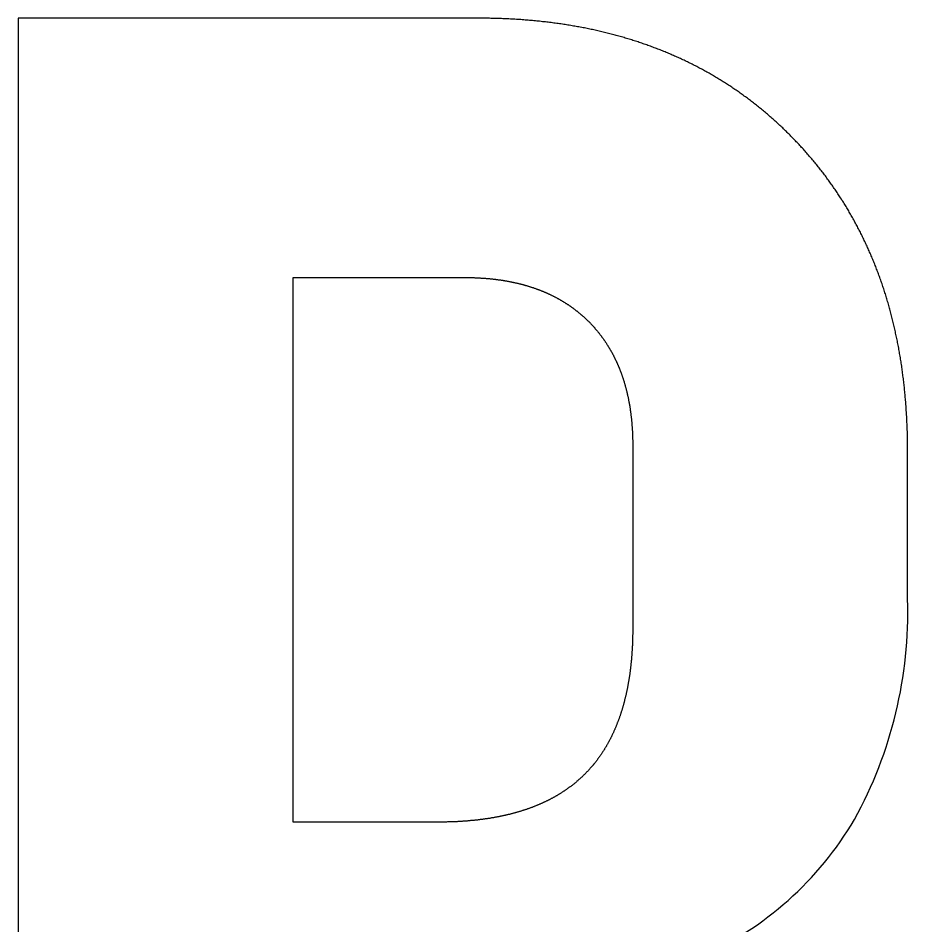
# Model space of a CAD drawing. Header units: millimetres. Extents: x -1211 to 233, y -1153 to 100.
# Drawn here: x -374.64 to -362.39, y -605.46 to -592.96 of the extents above; entities that cross this region are included whole.
import ezdxf

# ---------------------------------------------------------------- set-up
doc = ezdxf.new("R2010")
doc.units = ezdxf.units.MM
doc.layers.get('0').update_dxf_attribs({"lineweight": 25, "true_color": 0xffffff})

msp = doc.modelspace()

# ---------------------------------------------------------------- linework, layer by layer
at = {"color": 5, "true_color": 0x0000ff, "flags": 128}
msp.add_lwpolyline([(-365.246, -605.892, 0.156907), (-363.121, -603.999, 0.134483), (-362.389, -600.964), (-362.389, -598.928), (-362.389, -598.907), (-362.389, -598.885), (-362.389, -598.864), (-362.389, -598.843), (-362.389, -598.822), (-362.39, -598.801), (-362.39, -598.78), (-362.39, -598.759), (-362.391, -598.738), (-362.391, -598.717), (-362.392, -598.697), (-362.392, -598.676), (-362.393, -598.655), (-362.394, -598.634), (-362.394, -598.613), (-362.395, -598.593), (-362.396, -598.572), (-362.397, -598.551), (-362.398, -598.531), (-362.399, -598.51), (-362.4, -598.49), (-362.401, -598.469), (-362.402, -598.449), (-362.403, -598.428), (-362.404, -598.408), (-362.405, -598.388), (-362.407, -598.367), (-362.408, -598.347), (-362.409, -598.327), (-362.411, -598.307), (-362.412, -598.286), (-362.414, -598.266), (-362.416, -598.246), (-362.417, -598.226), (-362.419, -598.206), (-362.421, -598.186), (-362.422, -598.166), (-362.424, -598.146), (-362.426, -598.126), (-362.428, -598.106), (-362.43, -598.086), (-362.432, -598.066), (-362.434, -598.047), (-362.436, -598.027), (-362.438, -598.007), (-362.441, -597.988), (-362.443, -597.968), (-362.445, -597.948), (-362.448, -597.929), (-362.45, -597.909), (-362.453, -597.89), (-362.455, -597.87), (-362.458, -597.851), (-362.46, -597.831), (-362.463, -597.812), (-362.466, -597.792), (-362.469, -597.773), (-362.471, -597.754), (-362.474, -597.735), (-362.477, -597.715), (-362.48, -597.696), (-362.483, -597.677), (-362.486, -597.658), (-362.489, -597.639), (-362.492, -597.62), (-362.496, -597.601), (-362.499, -597.582), (-362.502, -597.563), (-362.506, -597.544), (-362.509, -597.525), (-362.512, -597.506), (-362.516, -597.487), (-362.52, -597.468), (-362.523, -597.45), (-362.527, -597.431), (-362.53, -597.412), (-362.534, -597.394), (-362.538, -597.375), (-362.542, -597.356), (-362.546, -597.338), (-362.55, -597.319), (-362.554, -597.301), (-362.558, -597.282), (-362.562, -597.264), (-362.566, -597.245), (-362.57, -597.227), (-362.574, -597.209), (-362.579, -597.19), (-362.583, -597.172), (-362.587, -597.154), (-362.592, -597.136), (-362.596, -597.118), (-362.601, -597.099), (-362.606, -597.081), (-362.61, -597.063), (-362.615, -597.045), (-362.62, -597.027), (-362.624, -597.009), (-362.629, -596.991), (-362.634, -596.973), (-362.639, -596.956), (-362.644, -596.938), (-362.649, -596.92), (-362.654, -596.902), (-362.659, -596.884), (-362.664, -596.867), (-362.67, -596.849), (-362.675, -596.831), (-362.68, -596.814), (-362.686, -596.796), (-362.691, -596.779), (-362.696, -596.761), (-362.702, -596.744), (-362.708, -596.726), (-362.713, -596.709), (-362.719, -596.692), (-362.725, -596.674), (-362.73, -596.657), (-362.736, -596.64), (-362.742, -596.622), (-362.748, -596.605), (-362.754, -596.588), (-362.76, -596.571), (-362.766, -596.554), (-362.772, -596.537), (-362.778, -596.52), (-362.784, -596.503), (-362.791, -596.486), (-362.797, -596.469), (-362.803, -596.452), (-362.81, -596.435), (-362.816, -596.418), (-362.823, -596.401), (-362.829, -596.385), (-362.836, -596.368), (-362.842, -596.351), (-362.849, -596.335), (-362.856, -596.318), (-362.863, -596.301), (-362.869, -596.285), (-362.876, -596.268), (-362.883, -596.252), (-362.89, -596.235), (-362.897, -596.219), (-362.904, -596.202), (-362.912, -596.186), (-362.919, -596.17), (-362.926, -596.153), (-362.933, -596.137), (-362.941, -596.121), (-362.948, -596.105), (-362.955, -596.089), (-362.963, -596.072), (-362.97, -596.056), (-362.978, -596.04), (-362.986, -596.024), (-362.993, -596.008), (-363.001, -595.992), (-363.009, -595.976), (-363.017, -595.96), (-363.024, -595.945), (-363.032, -595.929), (-363.04, -595.913), (-363.048, -595.897), (-363.056, -595.881), (-363.065, -595.866), (-363.073, -595.85), (-363.081, -595.834), (-363.089, -595.819), (-363.098, -595.803), (-363.106, -595.788), (-363.114, -595.772), (-363.123, -595.757), (-363.131, -595.741), (-363.14, -595.726), (-363.148, -595.711), (-363.157, -595.695), (-363.166, -595.68), (-363.175, -595.665), (-363.183, -595.649), (-363.192, -595.634), (-363.201, -595.619), (-363.21, -595.604), (-363.219, -595.589), (-363.228, -595.574), (-363.237, -595.559), (-363.246, -595.544), (-363.256, -595.529), (-363.265, -595.514), (-363.274, -595.499), (-363.283, -595.484), (-363.293, -595.469), (-363.302, -595.454), (-363.312, -595.44), (-363.321, -595.425), (-363.331, -595.41), (-363.341, -595.395), (-363.35, -595.381), (-363.36, -595.366), (-363.37, -595.352), (-363.38, -595.337), (-363.389, -595.323), (-363.399, -595.308), (-363.409, -595.294), (-363.419, -595.279), (-363.429, -595.265), (-363.44, -595.25), (-363.45, -595.236), (-363.46, -595.222), (-363.47, -595.208), (-363.481, -595.193), (-363.491, -595.179), (-363.501, -595.165), (-363.512, -595.151), (-363.522, -595.137), (-363.533, -595.123), (-363.544, -595.109), (-363.554, -595.095), (-363.565, -595.081), (-363.576, -595.067), (-363.587, -595.053), (-363.597, -595.039), (-363.608, -595.026), (-363.619, -595.012), (-363.63, -594.998), (-363.641, -594.984), (-363.652, -594.971), (-363.664, -594.957), (-363.675, -594.943), (-363.686, -594.93), (-363.697, -594.916), (-363.709, -594.903), (-363.72, -594.889), (-363.732, -594.876), (-363.743, -594.862), (-363.755, -594.849), (-363.766, -594.836), (-363.778, -594.822), (-363.79, -594.809), (-363.801, -594.796), (-363.813, -594.783), (-363.825, -594.769), (-363.837, -594.756), (-363.849, -594.743), (-363.861, -594.73), (-363.873, -594.717), (-363.885, -594.704), (-363.897, -594.691), (-363.909, -594.678), (-363.922, -594.665), (-363.934, -594.652), (-363.946, -594.64), (-363.959, -594.627), (-363.971, -594.614), (-363.983, -594.601), (-363.996, -594.589), (-364.009, -594.576), (-364.021, -594.563), (-364.034, -594.551), (-364.046, -594.538), (-364.059, -594.526), (-364.072, -594.513), (-364.085, -594.501), (-364.098, -594.489), (-364.11, -594.476), (-364.123, -594.464), (-364.136, -594.452), (-364.149, -594.44), (-364.162, -594.428), (-364.175, -594.416), (-364.188, -594.404), (-364.201, -594.392), (-364.214, -594.38), (-364.227, -594.368), (-364.241, -594.356), (-364.254, -594.345), (-364.267, -594.333), (-364.28, -594.321), (-364.294, -594.31), (-364.307, -594.298), (-364.32, -594.287), (-364.334, -594.275), (-364.347, -594.264), (-364.361, -594.252), (-364.374, -594.241), (-364.388, -594.23), (-364.401, -594.219), (-364.415, -594.208), (-364.429, -594.197), (-364.442, -594.186), (-364.456, -594.175), (-364.47, -594.164), (-364.484, -594.153), (-364.497, -594.142), (-364.511, -594.131), (-364.525, -594.12), (-364.539, -594.11), (-364.553, -594.099), (-364.567, -594.088), (-364.581, -594.078), (-364.595, -594.067), (-364.609, -594.057), (-364.623, -594.047), (-364.638, -594.036), (-364.652, -594.026), (-364.666, -594.016), (-364.68, -594.006), (-364.695, -593.995), (-364.709, -593.985), (-364.723, -593.975), (-364.738, -593.965), (-364.752, -593.955), (-364.767, -593.945), (-364.781, -593.936), (-364.796, -593.926), (-364.81, -593.916), (-364.825, -593.906), (-364.839, -593.897), (-364.854, -593.887), (-364.869, -593.878), (-364.883, -593.868), (-364.898, -593.859), (-364.913, -593.849), (-364.928, -593.84), (-364.943, -593.831), (-364.958, -593.821), (-364.973, -593.812), (-364.988, -593.803), (-365.003, -593.794), (-365.018, -593.785), (-365.033, -593.776), (-365.048, -593.767), (-365.063, -593.758), (-365.078, -593.749), (-365.093, -593.74), (-365.109, -593.732), (-365.124, -593.723), (-365.139, -593.714), (-365.154, -593.706), (-365.17, -593.697), (-365.185, -593.689), (-365.201, -593.68), (-365.216, -593.672), (-365.232, -593.663), (-365.247, -593.655), (-365.263, -593.647), (-365.278, -593.639), (-365.294, -593.63), (-365.31, -593.622), (-365.325, -593.614), (-365.341, -593.606), (-365.357, -593.598), (-365.373, -593.59), (-365.389, -593.582), (-365.405, -593.575), (-365.42, -593.567), (-365.436, -593.559), (-365.452, -593.552), (-365.468, -593.544), (-365.484, -593.536), (-365.501, -593.529), (-365.517, -593.521), (-365.533, -593.514), (-365.549, -593.507), (-365.565, -593.499), (-365.582, -593.492), (-365.598, -593.485), (-365.614, -593.478), (-365.63, -593.471), (-365.647, -593.463), (-365.663, -593.456), (-365.68, -593.449), (-365.696, -593.443), (-365.713, -593.436), (-365.729, -593.429), (-365.746, -593.422), (-365.763, -593.415), (-365.779, -593.409), (-365.796, -593.402), (-365.813, -593.396), (-365.829, -593.389), (-365.846, -593.383), (-365.863, -593.376), (-365.88, -593.37), (-365.897, -593.363), (-365.914, -593.357), (-365.931, -593.351), (-365.948, -593.345), (-365.965, -593.339), (-365.982, -593.333), (-365.999, -593.327), (-366.016, -593.321), (-366.033, -593.315), (-366.05, -593.309), (-366.068, -593.303), (-366.085, -593.297), (-366.102, -593.291), (-366.12, -593.286), (-366.137, -593.28), (-366.154, -593.275), (-366.172, -593.269), (-366.189, -593.264), (-366.207, -593.258), (-366.224, -593.253), (-366.242, -593.247), (-366.259, -593.242), (-366.277, -593.237), (-366.295, -593.232), (-366.312, -593.227), (-366.33, -593.221), (-366.348, -593.216), (-366.366, -593.211), (-366.384, -593.207), (-366.402, -593.202), (-366.419, -593.197), (-366.437, -593.192), (-366.455, -593.187), (-366.473, -593.183), (-366.491, -593.178), (-366.509, -593.173), (-366.528, -593.169), (-366.546, -593.164), (-366.564, -593.16), (-366.582, -593.156), (-366.6, -593.151), (-366.619, -593.147), (-366.637, -593.143), (-366.655, -593.138), (-366.674, -593.134), (-366.692, -593.13), (-366.711, -593.126), (-366.729, -593.122), (-366.748, -593.118), (-366.766, -593.114), (-366.785, -593.111), (-366.803, -593.107), (-366.822, -593.103), (-366.841, -593.099), (-366.859, -593.096), (-366.878, -593.092), (-366.897, -593.088), (-366.916, -593.085), (-366.935, -593.082), (-366.954, -593.078), (-366.972, -593.075), (-366.991, -593.072), (-367.01, -593.068), (-367.029, -593.065), (-367.049, -593.062), (-367.068, -593.059), (-367.087, -593.056), (-367.106, -593.053), (-367.125, -593.05), (-367.144, -593.047), (-367.164, -593.044), (-367.183, -593.041), (-367.202, -593.039), (-367.222, -593.036), (-367.241, -593.033), (-367.26, -593.031), (-367.28, -593.028), (-367.299, -593.025), (-367.319, -593.023), (-367.338, -593.021), (-367.358, -593.018), (-367.378, -593.016), (-367.397, -593.014), (-367.417, -593.012), (-367.437, -593.009), (-367.457, -593.007), (-367.476, -593.005), (-367.496, -593.003), (-367.516, -593.001), (-367.536, -592.999), (-367.556, -592.997), (-367.576, -592.996), (-367.596, -592.994), (-367.616, -592.992), (-367.636, -592.991), (-367.656, -592.989), (-367.676, -592.987), (-367.696, -592.986), (-367.717, -592.984), (-367.737, -592.983), (-367.757, -592.982), (-367.777, -592.98), (-367.798, -592.979), (-367.818, -592.978), (-367.839, -592.977), (-367.859, -592.976), (-367.88, -592.974), (-367.9, -592.973), (-367.921, -592.972), (-367.941, -592.972), (-367.962, -592.971), (-367.982, -592.97), (-368.003, -592.969), (-368.024, -592.968), (-368.045, -592.968), (-368.065, -592.967), (-368.086, -592.967), (-368.107, -592.966), (-368.128, -592.966), (-368.149, -592.965), (-368.17, -592.965), (-368.191, -592.964), (-368.212, -592.964), (-368.233, -592.964), (-368.254, -592.964), (-368.275, -592.964), (-368.296, -592.964), (-368.317, -592.964), (-374.639, -592.964), (-374.639, -617.964)], format="xyb", dxfattribs=at)
msp.add_lwpolyline([(-366.175, -601.356), (-366.175, -601.367), (-366.175, -601.378), (-366.175, -601.388), (-366.175, -601.399), (-366.175, -601.409), (-366.175, -601.42), (-366.175, -601.43), (-366.175, -601.44), (-366.175, -601.451), (-366.176, -601.461), (-366.176, -601.472), (-366.176, -601.482), (-366.176, -601.492), (-366.177, -601.503), (-366.177, -601.513), (-366.177, -601.523), (-366.177, -601.534), (-366.178, -601.544), (-366.178, -601.554), (-366.179, -601.564), (-366.179, -601.574), (-366.179, -601.584), (-366.18, -601.595), (-366.18, -601.605), (-366.181, -601.615), (-366.181, -601.625), (-366.182, -601.635), (-366.182, -601.645), (-366.183, -601.655), (-366.184, -601.665), (-366.184, -601.675), (-366.185, -601.685), (-366.186, -601.695), (-366.186, -601.705), (-366.187, -601.714), (-366.188, -601.724), (-366.188, -601.734), (-366.189, -601.744), (-366.19, -601.754), (-366.191, -601.763), (-366.191, -601.773), (-366.192, -601.783), (-366.193, -601.793), (-366.194, -601.802), (-366.195, -601.812), (-366.196, -601.822), (-366.197, -601.831), (-366.198, -601.841), (-366.199, -601.85), (-366.2, -601.86), (-366.201, -601.869), (-366.202, -601.879), (-366.203, -601.888), (-366.204, -601.898), (-366.205, -601.907), (-366.206, -601.917), (-366.207, -601.926), (-366.208, -601.936), (-366.21, -601.945), (-366.211, -601.954), (-366.212, -601.964), (-366.213, -601.973), (-366.215, -601.982), (-366.216, -601.991), (-366.217, -602.001), (-366.218, -602.01), (-366.22, -602.019), (-366.221, -602.028), (-366.223, -602.037), (-366.224, -602.046), (-366.225, -602.056), (-366.227, -602.065), (-366.228, -602.074), (-366.23, -602.083), (-366.231, -602.092), (-366.233, -602.101), (-366.234, -602.11), (-366.236, -602.119), (-366.237, -602.128), (-366.239, -602.137), (-366.241, -602.145), (-366.242, -602.154), (-366.244, -602.163), (-366.246, -602.172), (-366.247, -602.181), (-366.249, -602.19), (-366.251, -602.198), (-366.253, -602.207), (-366.254, -602.216), (-366.256, -602.225), (-366.258, -602.233), (-366.26, -602.242), (-366.262, -602.25), (-366.264, -602.259), (-366.266, -602.268), (-366.267, -602.276), (-366.269, -602.285), (-366.271, -602.293), (-366.273, -602.302), (-366.275, -602.31), (-366.277, -602.319), (-366.279, -602.327), (-366.282, -602.336), (-366.284, -602.344), (-366.286, -602.352), (-366.288, -602.361), (-366.29, -602.369), (-366.292, -602.377), (-366.294, -602.386), (-366.297, -602.394), (-366.299, -602.402), (-366.301, -602.411), (-366.303, -602.419), (-366.306, -602.427), (-366.308, -602.435), (-366.31, -602.443), (-366.313, -602.451), (-366.315, -602.46), (-366.317, -602.468), (-366.32, -602.476), (-366.322, -602.484), (-366.325, -602.492), (-366.327, -602.5), (-366.33, -602.508), (-366.332, -602.516), (-366.335, -602.524), (-366.337, -602.532), (-366.34, -602.539), (-366.342, -602.547), (-366.345, -602.555), (-366.348, -602.563), (-366.35, -602.571), (-366.353, -602.579), (-366.356, -602.586), (-366.358, -602.594), (-366.361, -602.602), (-366.364, -602.609), (-366.367, -602.617), (-366.369, -602.625), (-366.372, -602.632), (-366.375, -602.64), (-366.378, -602.648), (-366.381, -602.655), (-366.384, -602.663), (-366.387, -602.67), (-366.389, -602.678), (-366.392, -602.685), (-366.395, -602.693), (-366.398, -602.7), (-366.401, -602.708), (-366.404, -602.715), (-366.407, -602.722), (-366.411, -602.73), (-366.414, -602.737), (-366.417, -602.744), (-366.42, -602.752), (-366.423, -602.759), (-366.426, -602.766), (-366.429, -602.774), (-366.433, -602.781), (-366.436, -602.788), (-366.439, -602.795), (-366.442, -602.802), (-366.446, -602.809), (-366.449, -602.816), (-366.452, -602.824), (-366.456, -602.831), (-366.459, -602.838), (-366.462, -602.845), (-366.466, -602.852), (-366.469, -602.859), (-366.473, -602.866), (-366.476, -602.873), (-366.48, -602.879), (-366.483, -602.886), (-366.487, -602.893), (-366.49, -602.9), (-366.494, -602.907), (-366.498, -602.914), (-366.501, -602.921), (-366.505, -602.927), (-366.508, -602.934), (-366.512, -602.941), (-366.516, -602.947), (-366.52, -602.954), (-366.523, -602.961), (-366.527, -602.967), (-366.531, -602.974), (-366.535, -602.981), (-366.538, -602.987), (-366.542, -602.994), (-366.546, -603), (-366.55, -603.007), (-366.554, -603.013), (-366.558, -603.02), (-366.562, -603.026), (-366.566, -603.033), (-366.57, -603.039), (-366.574, -603.045), (-366.578, -603.052), (-366.582, -603.058), (-366.586, -603.064), (-366.59, -603.071), (-366.594, -603.077), (-366.598, -603.083), (-366.602, -603.09), (-366.607, -603.096), (-366.611, -603.102), (-366.615, -603.108), (-366.619, -603.114), (-366.623, -603.12), (-366.628, -603.127), (-366.632, -603.133), (-366.636, -603.139), (-366.641, -603.145), (-366.645, -603.151), (-366.649, -603.157), (-366.654, -603.163), (-366.658, -603.169), (-366.662, -603.175), (-366.667, -603.181), (-366.671, -603.186), (-366.676, -603.192), (-366.68, -603.198), (-366.685, -603.204), (-366.689, -603.21), (-366.694, -603.216), (-366.699, -603.221), (-366.703, -603.227), (-366.708, -603.233), (-366.713, -603.239), (-366.717, -603.244), (-366.722, -603.25), (-366.727, -603.256), (-366.731, -603.261), (-366.736, -603.267), (-366.741, -603.272), (-366.746, -603.278), (-366.75, -603.283), (-366.755, -603.289), (-366.76, -603.294), (-366.765, -603.3), (-366.77, -603.305), (-366.775, -603.311), (-366.78, -603.316), (-366.785, -603.322), (-366.79, -603.327), (-366.795, -603.332), (-366.8, -603.338), (-366.805, -603.343), (-366.81, -603.348), (-366.815, -603.353), (-366.82, -603.359), (-366.825, -603.364), (-366.83, -603.369), (-366.835, -603.374), (-366.84, -603.379), (-366.846, -603.384), (-366.851, -603.39), (-366.856, -603.395), (-366.861, -603.4), (-366.867, -603.405), (-366.872, -603.41), (-366.877, -603.415), (-366.883, -603.42), (-366.888, -603.425), (-366.893, -603.43), (-366.899, -603.435), (-366.904, -603.44), (-366.91, -603.445), (-366.915, -603.449), (-366.921, -603.454), (-366.926, -603.459), (-366.932, -603.464), (-366.937, -603.469), (-366.943, -603.473), (-366.948, -603.478), (-366.954, -603.483), (-366.96, -603.488), (-366.965, -603.492), (-366.971, -603.497), (-366.977, -603.502), (-366.982, -603.506), (-366.988, -603.511), (-366.994, -603.515), (-367, -603.52), (-367.005, -603.525), (-367.011, -603.529), (-367.017, -603.534), (-367.023, -603.538), (-367.029, -603.543), (-367.035, -603.547), (-367.041, -603.551), (-367.047, -603.556), (-367.053, -603.56), (-367.059, -603.565), (-367.065, -603.569), (-367.071, -603.573), (-367.077, -603.578), (-367.083, -603.582), (-367.089, -603.586), (-367.095, -603.59), (-367.101, -603.595), (-367.108, -603.599), (-367.114, -603.603), (-367.12, -603.607), (-367.126, -603.611), (-367.132, -603.615), (-367.139, -603.619), (-367.145, -603.624), (-367.151, -603.628), (-367.158, -603.632), (-367.164, -603.636), (-367.17, -603.64), (-367.177, -603.644), (-367.183, -603.648), (-367.19, -603.652), (-367.196, -603.655), (-367.203, -603.659), (-367.209, -603.663), (-367.216, -603.667), (-367.222, -603.671), (-367.229, -603.675), (-367.235, -603.679), (-367.242, -603.682), (-367.249, -603.686), (-367.255, -603.69), (-367.262, -603.694), (-367.269, -603.697), (-367.275, -603.701), (-367.282, -603.705), (-367.289, -603.708), (-367.296, -603.712), (-367.303, -603.716), (-367.309, -603.719), (-367.316, -603.723), (-367.323, -603.726), (-367.33, -603.73), (-367.337, -603.733), (-367.344, -603.737), (-367.351, -603.74), (-367.358, -603.744), (-367.365, -603.747), (-367.372, -603.75), (-367.379, -603.754), (-367.386, -603.757), (-367.393, -603.76), (-367.4, -603.764), (-367.407, -603.767), (-367.414, -603.77), (-367.422, -603.774), (-367.429, -603.777), (-367.436, -603.78), (-367.443, -603.783), (-367.45, -603.786), (-367.458, -603.79), (-367.465, -603.793), (-367.472, -603.796), (-367.48, -603.799), (-367.487, -603.802), (-367.494, -603.805), (-367.502, -603.808), (-367.509, -603.811), (-367.517, -603.814), (-367.524, -603.817), (-367.532, -603.82), (-367.539, -603.823), (-367.547, -603.826), (-367.554, -603.829), (-367.562, -603.832), (-367.569, -603.834), (-367.577, -603.837), (-367.585, -603.84), (-367.592, -603.843), (-367.6, -603.846), (-367.608, -603.848), (-367.615, -603.851), (-367.623, -603.854), (-367.631, -603.857), (-367.639, -603.859), (-367.647, -603.862), (-367.654, -603.865), (-367.662, -603.867), (-367.67, -603.87), (-367.678, -603.872), (-367.686, -603.875), (-367.694, -603.877), (-367.702, -603.88), (-367.71, -603.882), (-367.718, -603.885), (-367.726, -603.887), (-367.734, -603.89), (-367.742, -603.892), (-367.75, -603.895), (-367.758, -603.897), (-367.766, -603.899), (-367.774, -603.902), (-367.783, -603.904), (-367.791, -603.906), (-367.799, -603.908), (-367.807, -603.911), (-367.815, -603.913), (-367.824, -603.915), (-367.832, -603.917), (-367.84, -603.92), (-367.849, -603.922), (-367.857, -603.924), (-367.865, -603.926), (-367.874, -603.928), (-367.882, -603.93), (-367.891, -603.932), (-367.899, -603.934), (-367.908, -603.936), (-367.916, -603.938), (-367.925, -603.94), (-367.933, -603.942), (-367.942, -603.944), (-367.95, -603.946), (-367.959, -603.948), (-367.968, -603.95), (-367.976, -603.951), (-367.985, -603.953), (-367.994, -603.955), (-368.002, -603.957), (-368.011, -603.959), (-368.02, -603.96), (-368.029, -603.962), (-368.037, -603.964), (-368.046, -603.965), (-368.055, -603.967), (-368.064, -603.969), (-368.073, -603.97), (-368.082, -603.972), (-368.091, -603.974), (-368.1, -603.975), (-368.109, -603.977), (-368.118, -603.978), (-368.127, -603.98), (-368.136, -603.981), (-368.145, -603.983), (-368.154, -603.984), (-368.163, -603.986), (-368.172, -603.987), (-368.181, -603.988), (-368.19, -603.99), (-368.2, -603.991), (-368.209, -603.992), (-368.218, -603.994), (-368.227, -603.995), (-368.237, -603.996), (-368.246, -603.997), (-368.255, -603.999), (-368.265, -604), (-368.274, -604.001), (-368.283, -604.002), (-368.293, -604.003), (-368.302, -604.004), (-368.312, -604.006), (-368.321, -604.007), (-368.331, -604.008), (-368.34, -604.009), (-368.35, -604.01), (-368.359, -604.011), (-368.369, -604.012), (-368.378, -604.013), (-368.388, -604.014), (-368.398, -604.015), (-368.407, -604.015), (-368.417, -604.016), (-368.427, -604.017), (-368.436, -604.018), (-368.446, -604.019), (-368.456, -604.02), (-368.466, -604.02), (-368.475, -604.021), (-368.485, -604.022), (-368.495, -604.023), (-368.505, -604.023), (-368.515, -604.024), (-368.525, -604.025), (-368.535, -604.025), (-368.545, -604.026), (-368.555, -604.026), (-368.565, -604.027), (-368.575, -604.028), (-368.585, -604.028), (-368.595, -604.029), (-368.605, -604.029), (-368.615, -604.03), (-368.625, -604.03), (-368.635, -604.03), (-368.645, -604.031), (-368.656, -604.031), (-368.666, -604.032), (-368.676, -604.032), (-368.686, -604.032), (-368.696, -604.033), (-368.707, -604.033), (-368.717, -604.033), (-368.727, -604.033), (-368.738, -604.034), (-368.748, -604.034), (-368.759, -604.034), (-368.769, -604.034), (-368.779, -604.034), (-368.79, -604.035), (-368.8, -604.035), (-368.811, -604.035), (-368.821, -604.035), (-368.832, -604.035), (-368.843, -604.035), (-368.853, -604.035), (-370.853, -604.035), (-370.853, -596.535), (-368.496, -596.535), (-368.487, -596.535), (-368.479, -596.535), (-368.47, -596.535), (-368.461, -596.535), (-368.453, -596.535), (-368.444, -596.535), (-368.436, -596.535), (-368.427, -596.536), (-368.419, -596.536), (-368.41, -596.536), (-368.402, -596.536), (-368.393, -596.536), (-368.385, -596.536), (-368.376, -596.537), (-368.368, -596.537), (-368.36, -596.537), (-368.351, -596.538), (-368.343, -596.538), (-368.334, -596.538), (-368.326, -596.539), (-368.318, -596.539), (-368.309, -596.539), (-368.301, -596.54), (-368.293, -596.54), (-368.285, -596.541), (-368.276, -596.541), (-368.268, -596.542), (-368.26, -596.542), (-368.252, -596.543), (-368.243, -596.543), (-368.235, -596.544), (-368.227, -596.544), (-368.219, -596.545), (-368.211, -596.546), (-368.203, -596.546), (-368.194, -596.547), (-368.186, -596.548), (-368.178, -596.548), (-368.17, -596.549), (-368.162, -596.55), (-368.154, -596.551), (-368.146, -596.551), (-368.138, -596.552), (-368.13, -596.553), (-368.122, -596.554), (-368.114, -596.555), (-368.106, -596.555), (-368.098, -596.556), (-368.09, -596.557), (-368.083, -596.558), (-368.075, -596.559), (-368.067, -596.56), (-368.059, -596.561), (-368.051, -596.562), (-368.043, -596.563), (-368.036, -596.564), (-368.028, -596.565), (-368.02, -596.566), (-368.012, -596.567), (-368.004, -596.568), (-367.997, -596.569), (-367.989, -596.571), (-367.981, -596.572), (-367.974, -596.573), (-367.966, -596.574), (-367.958, -596.575), (-367.951, -596.577), (-367.943, -596.578), (-367.935, -596.579), (-367.928, -596.58), (-367.92, -596.582), (-367.913, -596.583), (-367.905, -596.584), (-367.898, -596.586), (-367.89, -596.587), (-367.883, -596.588), (-367.875, -596.59), (-367.868, -596.591), (-367.86, -596.593), (-367.853, -596.594), (-367.845, -596.596), (-367.838, -596.597), (-367.831, -596.599), (-367.823, -596.6), (-367.816, -596.602), (-367.809, -596.603), (-367.801, -596.605), (-367.794, -596.607), (-367.787, -596.608), (-367.779, -596.61), (-367.772, -596.612), (-367.765, -596.613), (-367.758, -596.615), (-367.75, -596.617), (-367.743, -596.619), (-367.736, -596.62), (-367.729, -596.622), (-367.722, -596.624), (-367.714, -596.626), (-367.707, -596.628), (-367.7, -596.629), (-367.693, -596.631), (-367.686, -596.633), (-367.679, -596.635), (-367.672, -596.637), (-367.665, -596.639), (-367.658, -596.641), (-367.651, -596.643), (-367.644, -596.645), (-367.637, -596.647), (-367.63, -596.649), (-367.623, -596.651), (-367.616, -596.653), (-367.609, -596.655), (-367.602, -596.657), (-367.595, -596.66), (-367.588, -596.662), (-367.582, -596.664), (-367.575, -596.666), (-367.568, -596.668), (-367.561, -596.671), (-367.554, -596.673), (-367.548, -596.675), (-367.541, -596.677), (-367.534, -596.68), (-367.527, -596.682), (-367.521, -596.684), (-367.514, -596.687), (-367.507, -596.689), (-367.5, -596.691), (-367.494, -596.694), (-367.487, -596.696), (-367.481, -596.699), (-367.474, -596.701), (-367.467, -596.704), (-367.461, -596.706), (-367.454, -596.709), (-367.448, -596.711), (-367.441, -596.714), (-367.435, -596.717), (-367.428, -596.719), (-367.422, -596.722), (-367.415, -596.724), (-367.409, -596.727), (-367.402, -596.73), (-367.396, -596.732), (-367.389, -596.735), (-367.383, -596.738), (-367.377, -596.741), (-367.37, -596.743), (-367.364, -596.746), (-367.358, -596.749), (-367.351, -596.752), (-367.345, -596.755), (-367.339, -596.758), (-367.332, -596.76), (-367.326, -596.763), (-367.32, -596.766), (-367.314, -596.769), (-367.307, -596.772), (-367.301, -596.775), (-367.295, -596.778), (-367.289, -596.781), (-367.283, -596.784), (-367.277, -596.787), (-367.27, -596.79), (-367.264, -596.793), (-367.258, -596.796), (-367.252, -596.8), (-367.246, -596.803), (-367.24, -596.806), (-367.234, -596.809), (-367.228, -596.812), (-367.222, -596.815), (-367.216, -596.819), (-367.21, -596.822), (-367.204, -596.825), (-367.198, -596.828), (-367.192, -596.832), (-367.186, -596.835), (-367.18, -596.838), (-367.174, -596.842), (-367.169, -596.845), (-367.163, -596.849), (-367.157, -596.852), (-367.151, -596.855), (-367.145, -596.859), (-367.14, -596.862), (-367.134, -596.866), (-367.128, -596.869), (-367.122, -596.873), (-367.117, -596.876), (-367.111, -596.88), (-367.105, -596.884), (-367.099, -596.887), (-367.094, -596.891), (-367.088, -596.894), (-367.082, -596.898), (-367.077, -596.902), (-367.071, -596.905), (-367.066, -596.909), (-367.06, -596.913), (-367.055, -596.917), (-367.049, -596.92), (-367.043, -596.924), (-367.038, -596.928), (-367.032, -596.932), (-367.027, -596.936), (-367.021, -596.94), (-367.016, -596.943), (-367.011, -596.947), (-367.005, -596.951), (-367, -596.955), (-366.994, -596.959), (-366.989, -596.963), (-366.984, -596.967), (-366.978, -596.971), (-366.973, -596.975), (-366.968, -596.979), (-366.962, -596.983), (-366.957, -596.987), (-366.952, -596.992), (-366.947, -596.996), (-366.941, -597), (-366.936, -597.004), (-366.931, -597.008), (-366.926, -597.012), (-366.92, -597.017), (-366.915, -597.021), (-366.91, -597.025), (-366.905, -597.029), (-366.9, -597.034), (-366.895, -597.038), (-366.89, -597.042), (-366.885, -597.047), (-366.88, -597.051), (-366.875, -597.055), (-366.87, -597.06), (-366.865, -597.064), (-366.86, -597.069), (-366.855, -597.073), (-366.85, -597.077), (-366.845, -597.082), (-366.84, -597.086), (-366.835, -597.091), (-366.83, -597.096), (-366.825, -597.1), (-366.82, -597.105), (-366.815, -597.109), (-366.81, -597.114), (-366.806, -597.119), (-366.801, -597.123), (-366.796, -597.128), (-366.791, -597.133), (-366.786, -597.137), (-366.782, -597.142), (-366.777, -597.147), (-366.772, -597.152), (-366.768, -597.156), (-366.763, -597.161), (-366.758, -597.166), (-366.754, -597.171), (-366.749, -597.176), (-366.744, -597.181), (-366.74, -597.185), (-366.735, -597.19), (-366.731, -597.195), (-366.726, -597.2), (-366.722, -597.205), (-366.717, -597.21), (-366.713, -597.215), (-366.708, -597.22), (-366.704, -597.225), (-366.699, -597.23), (-366.695, -597.235), (-366.691, -597.24), (-366.686, -597.245), (-366.682, -597.25), (-366.677, -597.255), (-366.673, -597.26), (-366.669, -597.265), (-366.665, -597.271), (-366.66, -597.276), (-366.656, -597.281), (-366.652, -597.286), (-366.648, -597.291), (-366.644, -597.296), (-366.639, -597.302), (-366.635, -597.307), (-366.631, -597.312), (-366.627, -597.317), (-366.623, -597.323), (-366.619, -597.328), (-366.615, -597.333), (-366.611, -597.339), (-366.607, -597.344), (-366.603, -597.349), (-366.599, -597.355), (-366.595, -597.36), (-366.591, -597.366), (-366.587, -597.371), (-366.583, -597.376), (-366.579, -597.382), (-366.575, -597.387), (-366.572, -597.393), (-366.568, -597.398), (-366.564, -597.404), (-366.56, -597.409), (-366.556, -597.415), (-366.553, -597.42), (-366.549, -597.426), (-366.545, -597.432), (-366.541, -597.437), (-366.538, -597.443), (-366.534, -597.448), (-366.53, -597.454), (-366.527, -597.46), (-366.523, -597.465), (-366.52, -597.471), (-366.516, -597.477), (-366.513, -597.483), (-366.509, -597.488), (-366.505, -597.494), (-366.502, -597.5), (-366.499, -597.506), (-366.495, -597.511), (-366.492, -597.517), (-366.488, -597.523), (-366.485, -597.529), (-366.481, -597.535), (-366.478, -597.541), (-366.475, -597.547), (-366.471, -597.553), (-366.468, -597.558), (-366.465, -597.564), (-366.462, -597.57), (-366.458, -597.576), (-366.455, -597.582), (-366.452, -597.588), (-366.449, -597.594), (-366.445, -597.6), (-366.442, -597.606), (-366.439, -597.612), (-366.436, -597.619), (-366.433, -597.625), (-366.43, -597.631), (-366.427, -597.637), (-366.424, -597.643), (-366.421, -597.649), (-366.418, -597.655), (-366.415, -597.662), (-366.412, -597.668), (-366.409, -597.674), (-366.406, -597.68), (-366.403, -597.686), (-366.4, -597.693), (-366.397, -597.699), (-366.394, -597.705), (-366.391, -597.712), (-366.389, -597.718), (-366.386, -597.724), (-366.383, -597.731), (-366.38, -597.737), (-366.377, -597.743), (-366.375, -597.75), (-366.372, -597.756), (-366.369, -597.763), (-366.367, -597.769), (-366.364, -597.775), (-366.361, -597.782), (-366.359, -597.788), (-366.356, -597.795), (-366.354, -597.801), (-366.351, -597.808), (-366.348, -597.815), (-366.346, -597.821), (-366.343, -597.828), (-366.341, -597.834), (-366.338, -597.841), (-366.336, -597.848), (-366.334, -597.854), (-366.331, -597.861), (-366.329, -597.868), (-366.326, -597.874), (-366.324, -597.881), (-366.322, -597.888), (-366.319, -597.894), (-366.317, -597.901), (-366.315, -597.908), (-366.312, -597.915), (-366.31, -597.921), (-366.308, -597.928), (-366.306, -597.935), (-366.304, -597.942), (-366.301, -597.949), (-366.299, -597.956), (-366.297, -597.963), (-366.295, -597.969), (-366.293, -597.976), (-366.291, -597.983), (-366.289, -597.99), (-366.287, -597.997), (-366.285, -598.004), (-366.283, -598.011), (-366.281, -598.018), (-366.279, -598.025), (-366.277, -598.032), (-366.275, -598.039), (-366.273, -598.046), (-366.271, -598.053), (-366.269, -598.061), (-366.267, -598.068), (-366.265, -598.075), (-366.264, -598.082), (-366.262, -598.089), (-366.26, -598.096), (-366.258, -598.104), (-366.256, -598.111), (-366.255, -598.118), (-366.253, -598.125), (-366.251, -598.132), (-366.25, -598.14), (-366.248, -598.147), (-366.246, -598.154), (-366.245, -598.162), (-366.243, -598.169), (-366.241, -598.176), (-366.24, -598.184), (-366.238, -598.191), (-366.237, -598.198), (-366.235, -598.206), (-366.234, -598.213), (-366.232, -598.221), (-366.231, -598.228), (-366.229, -598.236), (-366.228, -598.243), (-366.227, -598.251), (-366.225, -598.258), (-366.224, -598.266), (-366.223, -598.273), (-366.221, -598.281), (-366.22, -598.288), (-366.219, -598.296), (-366.217, -598.303), (-366.216, -598.311), (-366.215, -598.319), (-366.214, -598.326), (-366.212, -598.334), (-366.211, -598.342), (-366.21, -598.349), (-366.209, -598.357), (-366.208, -598.365), (-366.207, -598.373), (-366.206, -598.38), (-366.205, -598.388), (-366.204, -598.396), (-366.203, -598.404), (-366.202, -598.412), (-366.201, -598.419), (-366.2, -598.427), (-366.199, -598.435), (-366.198, -598.443), (-366.197, -598.451), (-366.196, -598.459), (-366.195, -598.467), (-366.194, -598.475), (-366.193, -598.483), (-366.192, -598.491), (-366.192, -598.499), (-366.191, -598.507), (-366.19, -598.515), (-366.189, -598.523), (-366.189, -598.531), (-366.188, -598.539), (-366.187, -598.547), (-366.187, -598.555), (-366.186, -598.563), (-366.185, -598.571), (-366.185, -598.579), (-366.184, -598.587), (-366.183, -598.596), (-366.183, -598.604), (-366.182, -598.612), (-366.182, -598.62), (-366.181, -598.628), (-366.181, -598.637), (-366.18, -598.645), (-366.18, -598.653), (-366.179, -598.661), (-366.179, -598.67), (-366.179, -598.678), (-366.178, -598.686), (-366.178, -598.695), (-366.178, -598.703), (-366.177, -598.712), (-366.177, -598.72), (-366.177, -598.728), (-366.176, -598.737), (-366.176, -598.745), (-366.176, -598.754), (-366.176, -598.762), (-366.175, -598.771), (-366.175, -598.779), (-366.175, -598.788), (-366.175, -598.796), (-366.175, -598.805), (-366.175, -598.813), (-366.175, -598.822), (-366.175, -598.83), (-366.175, -598.839), (-366.175, -598.848), (-366.175, -598.856)], close=True, dxfattribs=at)

doc.saveas('drawing.dxf')
